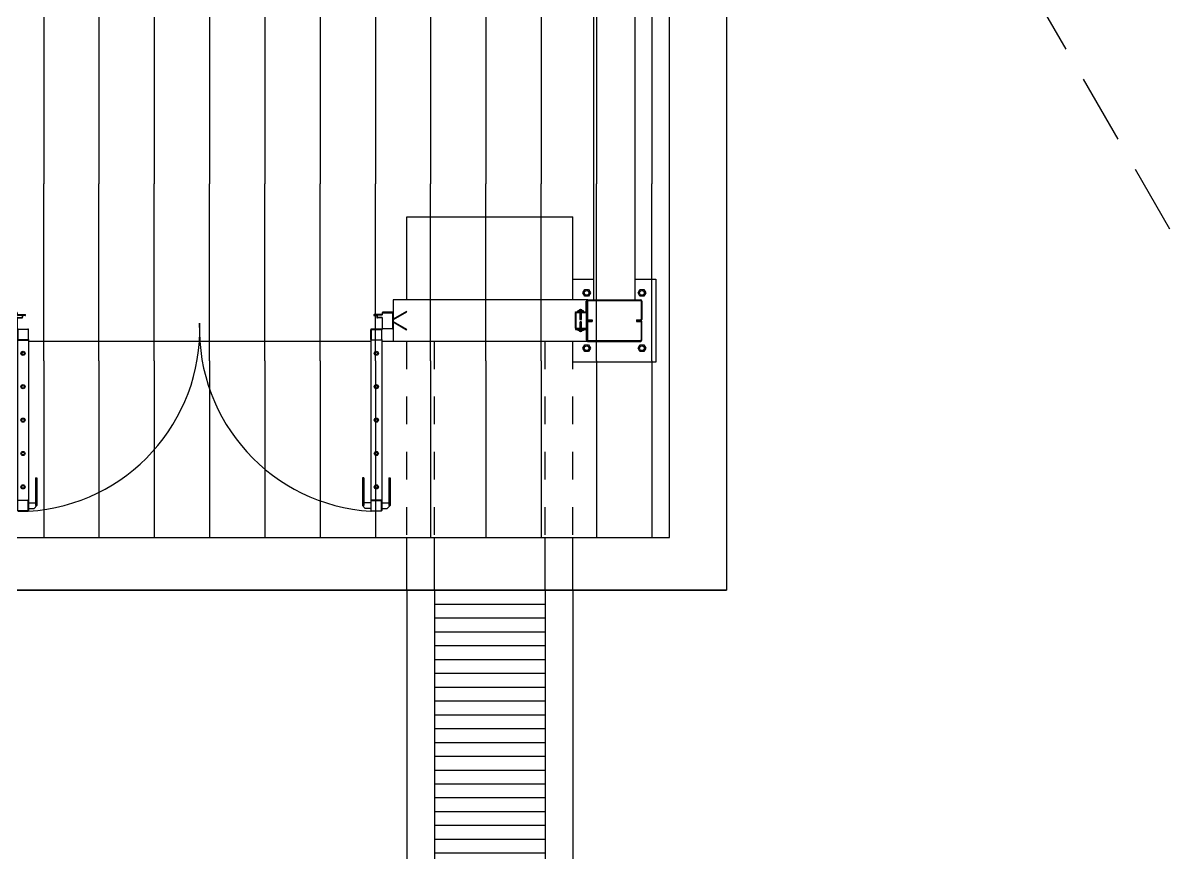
# Model space of a CAD drawing. Header units: millimetres. Extents: x 2686 to 2939, y 1294 to 1441.
# Drawn here: x 2759.007 to 2763.171, y 1413.39 to 1416.391 of the extents above; entities that cross this region are included whole.
import ezdxf

# ---------------------------------------------------------------- set-up
doc = ezdxf.new("R2010")
doc.units = ezdxf.units.MM
doc.linetypes.add('DASHED2', pattern=[0.375, 0.25, -0.125])
doc.linetypes.add('HIDDEN', pattern=[0.375, 0.25, -0.125])
for name, color, linetype in [('AR-ALV', 2, 'Continuous'), ('AR-CALÇADA', 1, 'Continuous'), ('AR-COB VISTA 02', 1, 'Continuous'), ('AR-COB-V1', 1, 'Continuous'), ('AR-COB-V2', 1, 'Continuous'), ('AR-COB-V3', 1, 'Continuous'), ('AR-COB-V4', 1, 'Continuous'), ('AR-ESTC-V3', 3, 'Continuous'), ('AR-PISO', 1, 'Continuous'), ('AR-PORTA', 1, 'Continuous'), ('AR-PROJ', 1, 'HIDDEN'), ('DET-BASE-V', 32, 'Continuous'), ('DET-HATCH ACO', 1, 'Continuous'), ('DET-PARAFUSO-C', 72, 'Continuous'), ('DET-PERFIL CADEIRA-C', 2, 'Continuous'), ('DET-PROJ', 1, 'DASHED2'), ('esq-c', 1, 'Continuous'), ('grapa', 21, 'HIDDEN'), ('insercao', 4, 'Continuous'), ('maçaneta', 1, 'Continuous'), ('PLAT-CONG', 7, 'Continuous'), ('porta-c', 1, 'Continuous'), ('porta-v', 2, 'Continuous')]:
    doc.layers.add(name, color=color, linetype=linetype)

# ---------------------------------------------------------------- blocks, each defined once
blk = doc.blocks.new('A$C34151AAB')
at = {"layer": 'AR-PROJ'}
blk.add_line((0, 14.7097), (1.7321, 11.7097), dxfattribs=at)
blk = doc.blocks.new('A$C201E7DEE')
at = {"layer": 'AR-PROJ'}
blk.add_line((0, 15.2904), (1.7321, 12.2904), dxfattribs=at)
blk = doc.blocks.new('A$C527D507D')
at = {"layer": 'AR-PROJ'}
blk.add_line((0, 39), (1.7321, 36), dxfattribs=at)
blk = doc.blocks.new('gr12-met-01p')
at = {"layer": 'DET-HATCH ACO'}
for centre, start, end in [((0.0417, -0.1064), 273.424, 1.9278), ((1.3583, -0.1064), 178.0722, 266.576)]:
    blk.add_arc(centre, 0.6587, start, end, dxfattribs=at)
at = {"layer": 'esq-c'}
for p, q in [((0, -0.0472), (0, -0.1028)), ((0.0015, -0.1028), (0.0015, -0.0472)), ((0.0023, -0.045), (0.0377, -0.045)), ((0.0377, -0.0465), (0.0023, -0.0465)), ((0.0385, -0.0526), (0.0385, -0.0472)), ((0.0385, -0.1028), (0.0385, -0.0658)), ((0.04, -0.0472), (0.04, -0.0526)), ((0.04, -0.0658), (0.04, -0.1028)), ((0.0408, -0.0534), (0.0685, -0.0534)), ((0.0408, -0.0549), (0.0685, -0.0549)), ((0.0408, -0.0635), (0.057, -0.0635)), ((0.0408, -0.065), (0.057, -0.065)), ((0.0578, -0.0571), (0.0578, -0.0628)), ((0.0593, -0.0571), (0.0593, -0.0628)), ((0.0685, -0.0564), (0.06, -0.0564)), ((1.3593, -0.0534), (1.3315, -0.0534)), ((1.3593, -0.0549), (1.3315, -0.0549)), ((1.3315, -0.0564), (1.34, -0.0564)), ((1.3408, -0.0571), (1.3408, -0.0628)), ((1.3423, -0.0571), (1.3423, -0.0628)), ((1.3593, -0.0635), (1.343, -0.0635)), ((1.3593, -0.065), (1.343, -0.065)), ((1.36, -0.0472), (1.36, -0.0526)), ((1.36, -0.0658), (1.36, -0.1028)), ((1.3615, -0.0526), (1.3615, -0.0472)), ((1.3615, -0.1028), (1.3615, -0.0658)), ((1.3978, -0.045), (1.3623, -0.045)), ((1.3623, -0.0465), (1.3978, -0.0465)), ((1.3985, -0.1028), (1.3985, -0.0472)), ((1.4, -0.0472), (1.4, -0.1028)), ((0.0377, -0.1035), (0.0023, -0.1035)), ((0.0023, -0.105), (0.0377, -0.105)), ((0.041, -0.1435), (0.041, -0.108)), ((0.0425, -0.108), (0.0425, -0.1435)), ((0.0433, -0.1058), (0.0788, -0.1058)), ((0.0788, -0.1073), (0.0433, -0.1073)), ((0.0795, -0.108), (0.0795, -0.1435)), ((0.081, -0.1435), (0.081, -0.108)), ((1.319, -0.1435), (1.319, -0.108)), ((1.3205, -0.108), (1.3205, -0.1435)), ((1.3568, -0.1058), (1.3213, -0.1058)), ((1.3213, -0.1073), (1.3568, -0.1073)), ((1.3575, -0.108), (1.3575, -0.1435)), ((1.359, -0.1435), (1.359, -0.108)), ((1.3623, -0.1035), (1.3978, -0.1035)), ((1.3978, -0.105), (1.3623, -0.105)), ((0.0788, -0.1443), (0.0433, -0.1443)), ((0.0433, -0.1458), (0.0788, -0.1458)), ((1.3213, -0.1443), (1.3568, -0.1443)), ((1.3568, -0.1458), (1.3213, -0.1458)), ((0.041, -0.7262), (0.041, -0.7617)), ((0.0425, -0.7617), (0.0425, -0.7262)), ((0.0433, -0.7239), (0.0788, -0.7239)), ((0.0788, -0.7254), (0.0433, -0.7254)), ((0.0795, -0.7617), (0.0795, -0.7262)), ((0.081, -0.7262), (0.081, -0.7617)), ((1.319, -0.7262), (1.319, -0.7617)), ((1.3205, -0.7617), (1.3205, -0.7262)), ((1.3568, -0.7239), (1.3213, -0.7239)), ((1.3213, -0.7254), (1.3568, -0.7254)), ((1.3575, -0.7617), (1.3575, -0.7262)), ((1.359, -0.7262), (1.359, -0.7617)), ((0.0788, -0.7624), (0.0433, -0.7624)), ((0.0433, -0.7639), (0.0788, -0.7639)), ((1.3213, -0.7624), (1.3568, -0.7624)), ((1.3568, -0.7639), (1.3213, -0.7639))]:
    blk.add_line(p, q, dxfattribs=at)
for centre, radius, start, end in [((0.0023, -0.0472), 0.00225, 90, 180), ((0.0023, -0.0472), 0.00075, 90, 180), ((0.0377, -0.0472), 0.00225, 360, 90), ((0.0377, -0.0472), 0.00075, 360, 90), ((0.0408, -0.0526), 0.00225, 180, 269.9975), ((0.0408, -0.0658), 0.00225, 90, 180), ((0.0408, -0.0526), 0.00075, 180, 270), ((0.0408, -0.0658), 0.00075, 90, 180), ((0.057, -0.0628), 0.00075, 270, 0), ((0.057, -0.0628), 0.00225, 270, 0), ((0.06, -0.0571), 0.00225, 90, 180), ((0.06, -0.0571), 0.00075, 90, 180), ((0.0685, -0.0549), 0.0015, 270, 90), ((1.3315, -0.0549), 0.0015, 90, 270), ((1.34, -0.0571), 0.00225, 0, 90), ((1.34, -0.0571), 0.00075, 0, 90), ((1.343, -0.0628), 0.00225, 180, 270), ((1.343, -0.0628), 0.00075, 180, 270), ((1.3593, -0.0526), 0.00225, 270.0025, 0), ((1.3593, -0.0526), 0.00075, 270, 0), ((1.3593, -0.0658), 0.00225, 0, 90), ((1.3593, -0.0658), 0.00075, 0, 90), ((1.3623, -0.0472), 0.00225, 90, 180), ((1.3623, -0.0472), 0.00075, 90, 180), ((1.3978, -0.0472), 0.00225, 360, 90), ((1.3978, -0.0472), 0.00075, 360, 90), ((0.0023, -0.1028), 0.00225, 180, 270), ((0.0023, -0.1028), 0.00075, 180, 270), ((0.0377, -0.1028), 0.00225, 270, 0), ((0.0377, -0.1028), 0.00075, 270, 0), ((0.0433, -0.108), 0.00225, 90, 180), ((0.0433, -0.108), 0.00075, 90, 180), ((0.0788, -0.108), 0.00225, 360, 90), ((0.0788, -0.108), 0.00075, 360, 90), ((1.3213, -0.108), 0.00225, 90, 180), ((1.3213, -0.108), 0.00075, 90, 180), ((1.3568, -0.108), 0.00225, 360, 90), ((1.3568, -0.108), 0.00075, 360, 90), ((1.3623, -0.1028), 0.00225, 180, 270), ((1.3623, -0.1028), 0.00075, 180, 270), ((1.3978, -0.1028), 0.00225, 270, 0), ((1.3978, -0.1028), 0.00075, 270, 0), ((0.0433, -0.1435), 0.00225, 180, 270), ((0.0433, -0.1435), 0.00075, 180, 270), ((0.0788, -0.1435), 0.00225, 270, 0), ((0.0788, -0.1435), 0.00075, 270, 0), ((1.3213, -0.1435), 0.00225, 180, 270), ((1.3213, -0.1435), 0.00075, 180, 270), ((1.3568, -0.1435), 0.00075, 270, 0), ((1.3568, -0.1435), 0.00225, 270, 0), ((0.0433, -0.7262), 0.00225, 90, 180), ((0.0433, -0.7262), 0.00075, 90, 180), ((0.0788, -0.7262), 0.00225, 360, 90), ((0.0788, -0.7262), 0.00075, 360, 90), ((1.3213, -0.7262), 0.00225, 90, 180), ((1.3213, -0.7262), 0.00075, 90, 180), ((1.3568, -0.7262), 0.00225, 360, 90), ((1.3568, -0.7262), 0.00075, 360, 90), ((0.0433, -0.7617), 0.00225, 180, 270), ((0.0433, -0.7617), 0.00075, 180, 270), ((0.0788, -0.7617), 0.00225, 270, 0), ((0.0788, -0.7617), 0.00075, 270, 0), ((1.3213, -0.7617), 0.00225, 180, 270), ((1.3213, -0.7617), 0.00075, 180, 270), ((1.3568, -0.7617), 0.00075, 270, 0), ((1.3568, -0.7617), 0.00225, 270, 0)]:
    blk.add_arc(centre, radius, start, end, dxfattribs=at)
at = {"layer": 'grapa'}
for p, q in [((0, -0.07), (0, -0.08)), ((1.4, -0.07), (1.4, -0.08))]:
    blk.add_line(p, q, dxfattribs=at)
for points in [[(0, -0.08), (-0.0486, -0.108), (-0.0493, -0.1067), (-0.0015, -0.0791), (-0.0015, -0.0709), (-0.0493, -0.0433), (-0.0486, -0.042), (0, -0.07)], [(1.4, -0.08), (1.4486, -0.108), (1.4493, -0.1067), (1.4015, -0.0791), (1.4015, -0.0709), (1.4493, -0.0433), (1.4486, -0.042), (1.4, -0.07)]]:
    blk.add_lwpolyline(points, dxfattribs=at)
at = {"layer": 'maçaneta'}
for p, q in [((0.011, -0.6439), (0.011, -0.7439)), ((0.016, -0.6439), (0.011, -0.6439)), ((0.016, -0.6439), (0.016, -0.7439)), ((0.106, -0.6439), (0.106, -0.7439)), ((0.106, -0.6439), (0.111, -0.6439)), ((0.111, -0.6439), (0.111, -0.7439)), ((1.289, -0.6439), (1.289, -0.7439)), ((1.294, -0.6439), (1.289, -0.6439)), ((1.294, -0.6439), (1.294, -0.7439)), ((1.384, -0.6439), (1.384, -0.7439)), ((1.384, -0.6439), (1.389, -0.6439)), ((1.389, -0.6439), (1.389, -0.7439)), ((0.016, -0.7439), (0.011, -0.7439)), ((0.011, -0.7439), (0.021, -0.7539)), ((0.041, -0.7339), (0.016, -0.7339)), ((0.081, -0.7339), (0.106, -0.7339)), ((0.111, -0.7439), (0.101, -0.7539)), ((0.106, -0.7439), (0.111, -0.7439)), ((1.294, -0.7439), (1.289, -0.7439)), ((1.289, -0.7439), (1.299, -0.7539)), ((1.319, -0.7339), (1.294, -0.7339)), ((1.359, -0.7339), (1.384, -0.7339)), ((1.389, -0.7439), (1.379, -0.7539)), ((1.384, -0.7439), (1.389, -0.7439)), ((0.041, -0.7539), (0.021, -0.7539)), ((0.081, -0.7539), (0.101, -0.7539)), ((1.319, -0.7539), (1.299, -0.7539)), ((1.359, -0.7539), (1.379, -0.7539))]:
    blk.add_line(p, q, dxfattribs=at)
at = {"layer": 'porta-c'}
for centre, radius in [((0.061, -0.1933), 0.0075), ((0.061, -0.1933), 0.005), ((1.339, -0.1933), 0.0075), ((1.339, -0.1933), 0.005), ((0.061, -0.3141), 0.0075), ((0.061, -0.3141), 0.005), ((1.339, -0.3141), 0.0075), ((1.339, -0.3141), 0.005), ((0.061, -0.4348), 0.0075), ((0.061, -0.4348), 0.005), ((1.339, -0.4348), 0.0075), ((1.339, -0.4348), 0.005), ((0.061, -0.5556), 0.0075), ((0.061, -0.5556), 0.005), ((1.339, -0.5556), 0.0075), ((1.339, -0.5556), 0.005), ((0.061, -0.6763), 0.0075), ((0.061, -0.6763), 0.005), ((1.339, -0.6763), 0.0075), ((1.339, -0.6763), 0.005)]:
    blk.add_circle(centre, radius, dxfattribs=at)
at = {"layer": 'porta-v'}
for p, q in [((0.041, -0.1435), (0.041, -0.7262)), ((0.081, -0.1435), (0.081, -0.7262)), ((1.319, -0.1435), (1.319, -0.7262)), ((1.359, -0.1435), (1.359, -0.7262))]:
    blk.add_line(p, q, dxfattribs=at)
blk = doc.blocks.new('DET-GS-PLANTA BAIXA')
at = {"layer": 'AR-ALV'}
for p, q in [((210.5911, -517.4039), (210.5911, -519.5239)), ((210.7411, -517.4039), (210.7411, -519.5239)), ((210.5704, -519.5239), (209.8661, -519.5239)), ((209.8661, -519.5239), (209.8661, -519.6739)), ((210.5704, -519.6739), (209.8661, -519.6739))]:
    blk.add_line(p, q, dxfattribs=at)
at = {"layer": 'AR-ESTC-V3'}
for p, q in [((209.9161, -520.5739), (209.9161, -523.9389)), ((210.0161, -520.5739), (210.0161, -523.9389)), ((210.0161, -520.5739), (210.0161, -523.9389)), ((210.4161, -520.5739), (210.4161, -523.9389)), ((210.4161, -520.5739), (210.4161, -523.9389)), ((210.5161, -520.5739), (210.5161, -523.9389))]:
    blk.add_line(p, q, dxfattribs=at)
at = {"layer": 'AR-ESTC-V3', "color": 1}
for p, q in [((210.0161, -520.6239), (210.4161, -520.6239)), ((210.0161, -520.6739), (210.4161, -520.6739)), ((210.0161, -520.7239), (210.4161, -520.7239)), ((210.0161, -520.7739), (210.4161, -520.7739)), ((210.0161, -520.8239), (210.4161, -520.8239)), ((210.0161, -520.8739), (210.4161, -520.8739)), ((210.0161, -520.9239), (210.4161, -520.9239)), ((210.0161, -520.9739), (210.4161, -520.9739)), ((210.0161, -521.0239), (210.4161, -521.0239)), ((210.0161, -521.0739), (210.4161, -521.0739)), ((210.0161, -521.1239), (210.4161, -521.1239)), ((210.0161, -521.1739), (210.4161, -521.1739)), ((210.0161, -521.2239), (210.4161, -521.2239)), ((210.0161, -521.2739), (210.4161, -521.2739)), ((210.0161, -521.3239), (210.4161, -521.3239)), ((210.0161, -521.3739), (210.4161, -521.3739)), ((210.0161, -521.4239), (210.4161, -521.4239)), ((210.0161, -521.4739), (210.4161, -521.4739)), ((210.0161, -521.4739), (210.4161, -521.4739))]:
    blk.add_line(p, q, dxfattribs=at)
at = {"layer": 'AR-PISO'}
for p, q in [((209.9161, -519.2239), (210.5161, -519.2239)), ((209.9161, -519.5239), (209.9161, -519.2239)), ((210.5161, -519.5239), (210.5161, -519.2239)), ((209.7851, -519.6739), (208.5471, -519.6739)), ((209.8661, -519.6739), (209.8251, -519.6739)), ((211.0725, -520.5739), (203.4309, -520.5739)), ((211.0725, -520.5739), (203.4309, -520.5739))]:
    blk.add_line(p, q, dxfattribs=at)
at = {"layer": 'DET-BASE-V'}
for points in [[(210.7411, -519.4489), (210.8161, -519.4489), (210.8161, -519.7489), (210.5161, -519.7489), (210.5161, -519.6739)], [(210.5161, -519.5239), (210.5161, -519.4489), (210.5911, -519.4489)]]:
    blk.add_lwpolyline(points, dxfattribs=at)
at = {"layer": 'DET-PARAFUSO-C'}
for p, q in [((210.5344, -519.567), (210.5344, -519.563)), ((210.5544, -519.563), (210.5344, -519.563)), ((210.5544, -519.567), (210.5344, -519.567)), ((210.5505, -519.563), (210.5385, -519.563)), ((210.5425, -519.5714), (210.5465, -519.5704)), ((210.5465, -519.5724), (210.5425, -519.5734)), ((210.5465, -519.5744), (210.5425, -519.5754)), ((210.5465, -519.5764), (210.5425, -519.5774)), ((210.5465, -519.5784), (210.5425, -519.5794)), ((210.5465, -519.5804), (210.5425, -519.5814)), ((210.5465, -519.5824), (210.5425, -519.5834)), ((210.5441, -519.561), (210.5441, -519.559)), ((210.5449, -519.561), (210.5441, -519.561)), ((210.5449, -519.561), (210.5449, -519.559)), ((210.5544, -519.567), (210.5544, -519.563)), ((210.5544, -519.563), (210.5544, -519.563)), ((210.5465, -519.5844), (210.5425, -519.5854)), ((210.5465, -519.5864), (210.5425, -519.5874)), ((210.5465, -519.5884), (210.5425, -519.5894)), ((210.5465, -519.5904), (210.5425, -519.5914)), ((210.5465, -519.5924), (210.5425, -519.5934)), ((210.5445, -519.5974), (210.5425, -519.5934)), ((210.5445, -519.6004), (210.5425, -519.6044)), ((210.5465, -519.6054), (210.5425, -519.6044)), ((210.5465, -519.6074), (210.5425, -519.6064)), ((210.5465, -519.6094), (210.5425, -519.6084)), ((210.5465, -519.6114), (210.5425, -519.6104)), ((210.5465, -519.6134), (210.5425, -519.6124)), ((210.5465, -519.6154), (210.5425, -519.6144)), ((210.5465, -519.6174), (210.5425, -519.6164)), ((210.5465, -519.6194), (210.5425, -519.6184)), ((210.5465, -519.6214), (210.5425, -519.6204)), ((210.5465, -519.6234), (210.5425, -519.6224)), ((210.5465, -519.6254), (210.5425, -519.6244)), ((210.5462, -519.594), (210.5445, -519.5974)), ((210.5462, -519.6037), (210.5445, -519.6004)), ((210.5344, -519.6308), (210.5344, -519.6347)), ((210.5544, -519.6308), (210.5344, -519.6308)), ((210.5544, -519.6347), (210.5344, -519.6347)), ((210.5505, -519.6347), (210.5385, -519.6347)), ((210.5425, -519.6264), (210.5465, -519.6274)), ((210.5441, -519.6367), (210.5441, -519.6387)), ((210.5449, -519.6367), (210.5441, -519.6367)), ((210.5449, -519.6367), (210.5449, -519.6387)), ((210.5544, -519.6308), (210.5544, -519.6347)), ((210.5544, -519.6347), (210.5544, -519.6347))]:
    blk.add_line(p, q, dxfattribs=at)
for points in [[(210.5798, -519.4989), (210.573, -519.5108), (210.5592, -519.5108), (210.5523, -519.4989), (210.5592, -519.487), (210.573, -519.487)], [(210.7798, -519.4989), (210.773, -519.5108), (210.7592, -519.5108), (210.7523, -519.4989), (210.7592, -519.487), (210.773, -519.487)], [(210.5798, -519.6989), (210.573, -519.7108), (210.5592, -519.7108), (210.5523, -519.6989), (210.5592, -519.687), (210.573, -519.687)], [(210.7798, -519.6989), (210.773, -519.7108), (210.7592, -519.7108), (210.7523, -519.6989), (210.7592, -519.687), (210.773, -519.687)]]:
    blk.add_lwpolyline(points, close=True, dxfattribs=at)
for centre in [(210.5661, -519.4989), (210.7661, -519.4989), (210.5661, -519.6989), (210.7661, -519.6989)]:
    blk.add_circle(centre, 0.00857, dxfattribs=at)
for centre, radius, start, end in [((210.5445, -519.5655), 0.0065, 93.5281, 157.3801), ((210.5417, -519.5704), 0.00125, 306.8699, 360), ((210.5417, -519.5724), 0.00125, 306.8699, 53.1301), ((210.5417, -519.5744), 0.00125, 306.8699, 53.1301), ((210.5417, -519.5764), 0.00125, 306.8699, 53.1301), ((210.5417, -519.5784), 0.00125, 306.8699, 53.1301), ((210.5417, -519.5804), 0.00125, 306.8699, 53.1301), ((210.5417, -519.5824), 0.00125, 306.8699, 53.1301), ((210.5417, -519.5844), 0.00125, 306.8699, 53.1301), ((210.5445, -519.5655), 0.0065, 22.6199, 86.4719), ((210.5472, -519.5714), 0.00125, 126.8699, 233.1301), ((210.5472, -519.5734), 0.00125, 126.8699, 233.1301), ((210.5472, -519.5754), 0.00125, 126.8699, 233.1301), ((210.5472, -519.5774), 0.00125, 126.8699, 233.1301), ((210.5472, -519.5794), 0.00125, 126.8699, 233.1301), ((210.5472, -519.5814), 0.00125, 126.8699, 233.1301), ((210.5472, -519.5834), 0.00125, 126.8699, 233.1301), ((210.5417, -519.5864), 0.00125, 306.8699, 53.1301), ((210.5417, -519.5884), 0.00125, 306.8699, 53.1301), ((210.5417, -519.5904), 0.00125, 306.8699, 53.1301), ((210.5417, -519.5924), 0.00125, 306.8699, 53.1301), ((210.5417, -519.6054), 0.00125, 306.8699, 53.1301), ((210.5417, -519.6074), 0.00125, 306.8699, 53.1301), ((210.5417, -519.6094), 0.00125, 306.8699, 53.1301), ((210.5417, -519.6114), 0.00125, 306.8699, 53.1301), ((210.5417, -519.6134), 0.00125, 306.8699, 53.1301), ((210.5417, -519.6154), 0.00125, 306.8699, 53.1301), ((210.5417, -519.6174), 0.00125, 306.8699, 53.1301), ((210.5417, -519.6194), 0.00125, 306.8699, 53.1301), ((210.5417, -519.6214), 0.00125, 306.8699, 53.1301), ((210.5417, -519.6234), 0.00125, 306.8699, 53.1301), ((210.5417, -519.6254), 0.00125, 306.8699, 53.1301), ((210.5472, -519.5854), 0.00125, 126.8699, 233.1301), ((210.5472, -519.5874), 0.00125, 126.8699, 233.1301), ((210.5472, -519.5894), 0.00125, 126.8699, 233.1301), ((210.5472, -519.5914), 0.00125, 126.8699, 233.1301), ((210.5472, -519.5934), 0.00125, 126.8699, 210.9786), ((210.5472, -519.6044), 0.00125, 149.0214, 233.1301), ((210.5472, -519.6064), 0.00125, 126.8699, 233.1301), ((210.5472, -519.6084), 0.00125, 126.8699, 233.1301), ((210.5472, -519.6104), 0.00125, 126.8699, 233.1301), ((210.5472, -519.6124), 0.00125, 126.8699, 233.1301), ((210.5472, -519.6144), 0.00125, 126.8699, 233.1301), ((210.5472, -519.6164), 0.00125, 126.8699, 233.1301), ((210.5472, -519.6184), 0.00125, 126.8699, 233.1301), ((210.5472, -519.6204), 0.00125, 126.8699, 233.1301), ((210.5472, -519.6224), 0.00125, 126.8699, 233.1301), ((210.5472, -519.6244), 0.00125, 126.8699, 233.1301), ((210.5472, -519.6264), 0.00125, 126.8699, 233.1301), ((210.5445, -519.6322), 0.0065, 202.6199, 266.4719), ((210.5417, -519.6274), 0.00125, 0, 53.1301), ((210.5445, -519.6322), 0.0065, 273.5281, 337.3801)]:
    blk.add_arc(centre, radius, start, end, dxfattribs=at)
at = {"layer": 'DET-PERFIL CADEIRA-C'}
for p, q in [((210.5661, -519.5282), (210.5661, -519.5946)), ((210.5661, -519.5282), (210.5661, -519.5946)), ((210.5689, -519.5289), (210.5689, -519.5939)), ((210.5689, -519.5289), (210.5689, -519.5939)), ((210.5704, -519.5239), (210.7618, -519.5239)), ((210.5704, -519.5239), (210.7618, -519.5239)), ((210.5711, -519.5267), (210.7611, -519.5267)), ((210.5711, -519.5267), (210.7611, -519.5267)), ((210.7632, -519.5289), (210.7632, -519.5939)), ((210.7632, -519.5289), (210.7632, -519.5939)), ((210.7661, -519.5282), (210.7661, -519.5946)), ((210.7661, -519.5282), (210.7661, -519.5946)), ((210.5661, -519.6696), (210.5661, -519.6032)), ((210.5661, -519.6696), (210.5661, -519.6032)), ((210.5689, -519.6039), (210.5689, -519.6689)), ((210.5689, -519.6039), (210.5689, -519.6689)), ((210.5704, -519.5989), (210.5861, -519.5989)), ((210.5704, -519.5989), (210.5861, -519.5989)), ((210.5711, -519.596), (210.5861, -519.596)), ((210.5711, -519.596), (210.5861, -519.596)), ((210.5711, -519.6017), (210.5861, -519.6017)), ((210.5711, -519.6017), (210.5861, -519.6017)), ((210.5861, -519.596), (210.5861, -519.6017)), ((210.5861, -519.596), (210.5861, -519.6017)), ((210.7461, -519.596), (210.7461, -519.6017)), ((210.7461, -519.596), (210.7611, -519.596)), ((210.7461, -519.596), (210.7461, -519.6017)), ((210.7461, -519.596), (210.7611, -519.596)), ((210.7461, -519.5989), (210.7618, -519.5989)), ((210.7461, -519.5989), (210.7618, -519.5989)), ((210.7461, -519.6017), (210.7611, -519.6017)), ((210.7461, -519.6017), (210.7611, -519.6017)), ((210.7632, -519.6039), (210.7632, -519.6689)), ((210.7632, -519.6039), (210.7632, -519.6689)), ((210.7661, -519.6696), (210.7661, -519.6032)), ((210.7661, -519.6696), (210.7661, -519.6032)), ((210.5704, -519.6739), (210.7618, -519.6739)), ((210.5704, -519.6739), (210.7618, -519.6739)), ((210.5711, -519.671), (210.7611, -519.671)), ((210.5711, -519.671), (210.7611, -519.671))]:
    blk.add_line(p, q, dxfattribs=at)
for points in [[(210.5661, -519.5289), (210.5661, -519.566, -0.414214), (210.5632, -519.5689), (210.5261, -519.5689), (210.5261, -519.567), (210.5628, -519.567, 0.414214), (210.5642, -519.5656), (210.5642, -519.5289)], [(210.5661, -519.6689), (210.5661, -519.6317, 0.414214), (210.5632, -519.6289), (210.5261, -519.6289), (210.5261, -519.6308), (210.5628, -519.6308, -0.414214), (210.5642, -519.6322), (210.5642, -519.6689)]]:
    blk.add_lwpolyline(points, format="xyb", close=True, dxfattribs=at)
for centre, radius, start, end in [((210.5704, -519.5282), 0.00428, 90, 180), ((210.5704, -519.5282), 0.00428, 90, 180), ((210.5711, -519.5289), 0.00214, 90, 180), ((210.5711, -519.5289), 0.00214, 90, 180), ((210.7611, -519.5289), 0.00214, 0, 90), ((210.7611, -519.5289), 0.00214, 0, 90), ((210.7618, -519.5282), 0.00428, 0, 90), ((210.7618, -519.5282), 0.00428, 0, 90), ((210.5704, -519.5946), 0.00428, 180, 270), ((210.5704, -519.5946), 0.00428, 180, 270), ((210.5704, -519.6032), 0.00428, 90, 180), ((210.5704, -519.6032), 0.00428, 90, 180), ((210.5711, -519.5939), 0.00214, 180, 270), ((210.5711, -519.5939), 0.00214, 180, 270), ((210.5711, -519.6039), 0.00214, 90, 180), ((210.5711, -519.6039), 0.00214, 90, 180), ((210.7611, -519.5939), 0.00214, 270, 0), ((210.7611, -519.5939), 0.00214, 270, 0), ((210.7611, -519.6039), 0.00214, 0, 90), ((210.7611, -519.6039), 0.00214, 0, 90), ((210.7618, -519.5946), 0.00428, 270, 0), ((210.7618, -519.5946), 0.00428, 270, 0), ((210.7618, -519.6032), 0.00428, 0, 90), ((210.7618, -519.6032), 0.00428, 0, 90), ((210.5704, -519.6696), 0.00428, 180, 270), ((210.5704, -519.6696), 0.00428, 180, 270), ((210.5711, -519.6689), 0.00214, 180, 270), ((210.5711, -519.6689), 0.00214, 180, 270), ((210.7611, -519.6689), 0.00214, 270, 0), ((210.7611, -519.6689), 0.00214, 270, 0), ((210.7618, -519.6696), 0.00428, 270, 0), ((210.7618, -519.6696), 0.00428, 270, 0)]:
    blk.add_arc(centre, radius, start, end, dxfattribs=at)
at = {"layer": 'DET-PROJ', "ltscale": 0.25}
for p, q in [((209.9161, -520.5739), (209.9161, -519.6739)), ((210.0161, -520.5739), (210.0161, -519.6739)), ((210.4161, -520.5739), (210.4161, -519.6739)), ((210.5161, -520.5739), (210.5161, -519.6739))]:
    blk.add_line(p, q, dxfattribs=at)
at = {"layer": 'esq-c'}
for p, q in [((210.5261, -519.6266), (210.5261, -519.5711)), ((210.5276, -519.5711), (210.5276, -519.6266)), ((210.5283, -519.5689), (210.5638, -519.5689)), ((210.5638, -519.5704), (210.5283, -519.5704)), ((210.5646, -519.5711), (210.5646, -519.6266)), ((210.5661, -519.6266), (210.5661, -519.5711)), ((210.5638, -519.6274), (210.5283, -519.6274)), ((210.5283, -519.6289), (210.5638, -519.6289))]:
    blk.add_line(p, q, dxfattribs=at)
for centre, radius, start, end in [((210.5283, -519.5711), 0.00225, 90, 180), ((210.5283, -519.5711), 0.00075, 90, 180), ((210.5638, -519.5711), 0.00225, 360, 90), ((210.5638, -519.5711), 0.00075, 360, 90), ((210.5283, -519.6266), 0.00225, 180, 270), ((210.5283, -519.6266), 0.00075, 180, 270), ((210.5638, -519.6266), 0.00225, 270, 0), ((210.5638, -519.6266), 0.00075, 270, 0)]:
    blk.add_arc(centre, radius, start, end, dxfattribs=at)
at = {"layer": 'AR-PORTA'}
blk.add_blockref('gr12-met-01p', (208.4661, -519.5239), dxfattribs=at)
blk = doc.blocks.new('DET-GS-COBERTURA')
at = {"layer": 'AR-COB VISTA 02', "color": 2}
for p, q in [((209.5534, -519.744), (209.5534, -520.3831)), ((209.7534, -519.744), (209.7534, -520.3831)), ((209.9534, -519.744), (209.9534, -520.3831)), ((210.1534, -519.744), (210.1534, -520.3831)), ((210.3534, -519.744), (210.3534, -520.3831)), ((210.5534, -519.744), (210.5534, -520.3831)), ((210.7534, -519.744), (210.7534, -520.3831)), ((210.9534, -519.744), (210.9534, -520.3831)), ((211.1534, -519.744), (211.1534, -520.3831)), ((211.3534, -519.744), (211.3534, -520.3831)), ((211.5534, -519.744), (211.5534, -520.3831)), ((211.7534, -519.744), (211.7534, -520.3831))]:
    blk.add_line(p, q, dxfattribs=at)
at = {"layer": 'AR-COB-V1'}
blk.add_line((204.5176, -520.3831), (211.8176, -520.3831), dxfattribs=at)
at = {"layer": 'AR-COB-V2'}
blk.add_line((211.8176, -520.3831), (211.8176, -516.5485), dxfattribs=at)
at = {"layer": 'AR-COB-V3'}
for p, q in [((209.5534, -519.744), (209.5534, -519.1049)), ((209.7534, -519.744), (209.7534, -519.1049)), ((209.9534, -519.744), (209.9534, -519.1049)), ((210.1534, -519.744), (210.1534, -519.1049)), ((210.3534, -519.744), (210.3534, -519.1049)), ((210.5534, -519.744), (210.5534, -519.1049)), ((210.7534, -519.744), (210.7534, -519.1049)), ((210.9534, -519.744), (210.9534, -519.1049)), ((211.1534, -519.744), (211.1534, -519.1049)), ((211.3534, -519.744), (211.3534, -519.1049)), ((211.5534, -519.744), (211.5534, -519.1049)), ((211.7534, -519.744), (211.7534, -519.1049))]:
    blk.add_line(p, q, dxfattribs=at)
at = {"layer": 'AR-COB-V4'}
for p, q in [((209.5534, -518.4658), (209.5534, -519.1049)), ((209.7534, -518.4658), (209.7534, -519.1049)), ((209.9534, -518.4658), (209.9534, -519.1049)), ((210.1534, -518.4658), (210.1534, -519.1049)), ((210.3534, -518.4658), (210.3534, -519.1049)), ((210.5534, -518.4658), (210.5534, -519.1049)), ((210.7534, -518.4658), (210.7534, -519.1049)), ((210.9534, -518.4658), (210.9534, -519.1049)), ((211.1534, -518.4658), (211.1534, -519.1049)), ((211.3534, -518.4658), (211.3534, -519.1049)), ((211.5534, -518.4658), (211.5534, -519.1049)), ((211.7534, -518.4658), (211.7534, -519.1049))]:
    blk.add_line(p, q, dxfattribs=at)
at = {"layer": 'AR-PISO', "linetype": 'Continuous'}
for p, q in [((211.8176, -520.5739), (204.5176, -520.5739)), ((210.8676, -520.5739), (210.8676, -523.9389)), ((210.9676, -520.5739), (210.9676, -523.9389)), ((211.3676, -520.5739), (211.3676, -523.9389)), ((211.4676, -520.5739), (211.4676, -523.9389)), ((210.9676, -520.6239), (211.3676, -520.6239)), ((210.9676, -520.6739), (211.3676, -520.6739)), ((210.9676, -520.7239), (211.3676, -520.7239)), ((210.9676, -520.7739), (211.3676, -520.7739)), ((210.9676, -520.8239), (211.3676, -520.8239)), ((210.9676, -520.8739), (211.3676, -520.8739)), ((210.9676, -520.9239), (211.3676, -520.9239)), ((210.9676, -520.9739), (211.3676, -520.9739)), ((210.9676, -521.0239), (211.3676, -521.0239)), ((210.9676, -521.0739), (211.3676, -521.0739)), ((210.9676, -521.1239), (211.3676, -521.1239)), ((210.9676, -521.1739), (211.3676, -521.1739)), ((210.9676, -521.2239), (211.3676, -521.2239)), ((210.9676, -521.2739), (211.3676, -521.2739)), ((210.9676, -521.3239), (211.3676, -521.3239)), ((210.9676, -521.3739), (211.3676, -521.3739)), ((210.9676, -521.4239), (211.3676, -521.4239)), ((210.9676, -521.4739), (211.3676, -521.4739)), ((210.9676, -521.4739), (211.3676, -521.4739)), ((210.9676, -521.5239), (211.3676, -521.5239)), ((210.9676, -521.5239), (211.3676, -521.5239))]:
    blk.add_line(p, q, dxfattribs=at)
at = {"layer": 'AR-PROJ'}
for p, q in [((210.8676, -520.5739), (210.8676, -520.3831)), ((210.9676, -520.5739), (210.9676, -520.3831)), ((211.3676, -520.5739), (211.3676, -520.3831)), ((211.4676, -520.5739), (211.4676, -520.3831))]:
    blk.add_line(p, q, dxfattribs=at)

msp = doc.modelspace()

# ---------------------------------------------------------------- linework, layer by layer
at = {"layer": 'AR-CALÇADA'}
for p in [(2761.5522, 1418.5561), (2735.8457, 1414.3399)]:
    msp.add_line(p, (2761.5522, 1414.3399), dxfattribs=at)

# ---------------------------------------------------------------- block references
msp.add_blockref('DET-GS-PLANTA BAIXA', (2550.4796, 1934.9138))
at = {"layer": 'insercao'}
msp.add_blockref('DET-GS-COBERTURA', (2549.5281, 1934.9138), dxfattribs=at)
at = {"layer": 'PLAT-CONG'}
for name, p in [('A$C34151AAB', (2762.6547, 1401.8028)), ('A$C201E7DEE', (2762.6547, 1401.222)), ('A$C527D507D', (2762.6547, 1377.5124))]:
    msp.add_blockref(name, p, dxfattribs=at)

doc.saveas('drawing.dxf')
